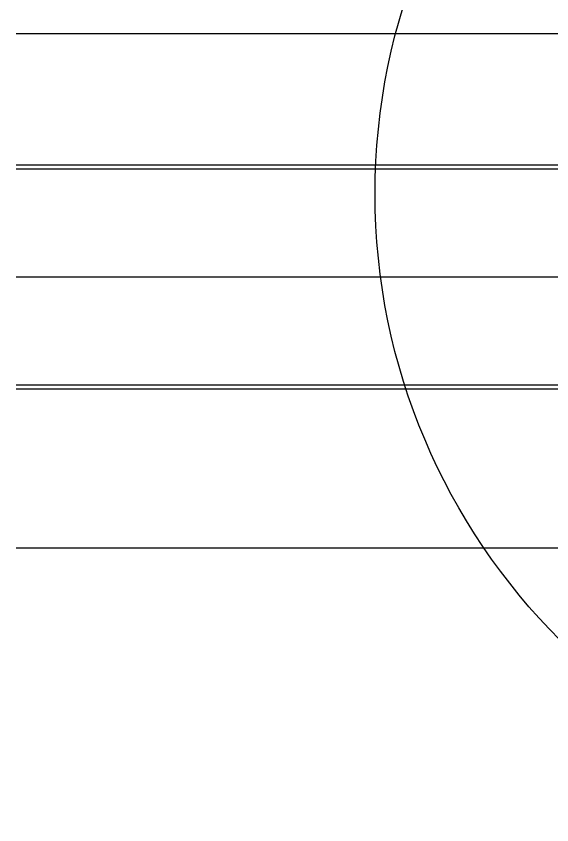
# Model space of a CAD drawing. Header units: millimetres. Extents: x -5505 to 394412, y -8522 to 584759.
# Drawn here: x 196140 to 196475, y 389841 to 390346 of the extents above; entities that cross this region are included whole.
import ezdxf

# ---------------------------------------------------------------- set-up
doc = ezdxf.new("R2010")
doc.units = ezdxf.units.MM

# ---------------------------------------------------------------- blocks, each defined once
blk = doc.blocks.new('C-1 UP RIGHT')
for p, q in [((-501.68, 0), (120.12, 0)), ((-501.68, -82), (-225.85, -82)), ((-501.68, -84.5), (-225.85, -84.5)), ((-225.85, -82), (30, -82)), ((-225.85, -84.5), (30, -84.5)), ((-501.68, -152), (120.12, -152)), ((-501.68, -219.5), (-225.85, -219.5)), ((-501.68, -222), (-225.85, -222)), ((-225.85, -219.5), (30, -219.5)), ((-225.85, -222), (30, -222)), ((120.12, -321.6), (-501.68, -321.6))]:
    blk.add_line(p, q)
blk = doc.blocks.new('arrow_C')
blk.add_circle((0, 0), 394.36)

msp = doc.modelspace()

# ---------------------------------------------------------------- block references
for name, p in [('arrow_C', (196759.115, 390235.079)), ('C-1 UP RIGHT', (196642.115, 390335.079))]:
    msp.add_blockref(name, p)

doc.saveas('drawing.dxf')
